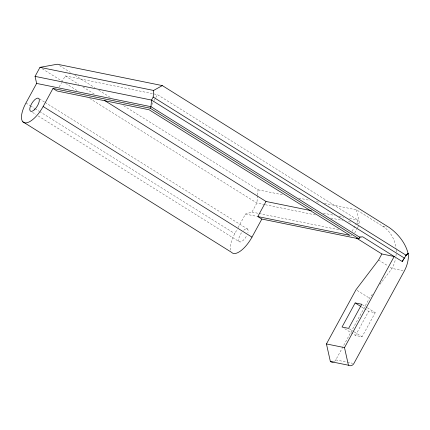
<?xml version="1.0" encoding="UTF-8"?>
<svg xmlns="http://www.w3.org/2000/svg" width="430" height="430" viewBox="0 0 430 430"><rect width="100%" height="100%" fill="white"/><g stroke="black" fill="none" stroke-linecap="round" stroke-linejoin="round"><path stroke-width="0.32" stroke-dasharray="2.15 1.61" d="M257.527 195.752L256.893 203.019L251.969 212.06L245.465 214.054L237.618 228.448M257.586 195.091L258.048 189.807L123.254 105.495M59.233 86.924L61.447 82.861M61.764 82.281L65.247 75.89L157.385 94.632L358.152 220.208L356.561 223.116M151.989 104.528L153.892 101.034M154.209 100.453L155.477 98.121M155.794 97.54L157.385 94.632M230.555 250.163A20.78 8.31 -58 0 1 234.791 233.635L237.301 229.029M352.122 231.27L356.244 223.702M354.707 232.952L357.169 228.438M357.475 227.873L359.018 225.046M334.314 361.49A4.327 3.924 -78.5 0 0 335.792 359.888L369.467 298.135L372.686 293.889M355.486 335.448L368.628 311.347L375.218 312.691L362.076 336.787L355.486 335.448L343.151 327.735M379.943 284.337L392.031 268.422A31.17 28.256 -78.5 0 0 395.552 258.613M258.048 189.807L282.983 194.881M298.737 198.085L309.89 200.353M316.453 201.686L319.737 202.353M324.327 203.288L356.486 209.829L382.592 226.158L386.785 227.013M323.269 213.113L334.459 215.387M339.066 216.328L343.672 217.263M349.595 218.467L358.152 220.208M264.746 204.621L256.893 203.019L89.51 98.325M265.401 204.75L315.792 215M330.842 218.058L342.619 220.456M348.51 221.654L351.783 222.321M357.018 223.385L359.636 223.917L356.486 209.829M251.969 212.06L258.511 213.387M259.166 213.522L339.001 229.76M359.453 236.129L361.399 236.527M245.465 214.054L256.64 216.322M350.611 235.436L351.928 235.704M403.055 270.663L392.031 268.422L388.666 266.315M335.792 359.888L346.757 362.119M347.402 362.248L352.557 363.296M378.577 260.005L388.107 265.966M59.555 65.656L70.364 72.412M74.911 75.261L94.815 87.709M98.798 90.198L110.171 97.314M65.247 75.89L78.9 84.431M82.882 86.919L94.256 94.036M42.258 68.768L62.183 81.232M65.602 83.366L77.556 90.848M357.131 290.417L369.467 298.135M39.42 98.873L44.543 102.077M45.112 102.431L247.696 229.147M362.323 304.623L366.806 307.428M367.37 307.778L375.218 312.691M361.34 306.789L368.628 311.347M25.95 103.006L29.933 105.495M30.503 105.855L34.486 108.344M35.056 108.699L39.039 111.193M39.608 111.547L234.791 233.635M32.519 112.413L35.932 114.552M38.206 115.971L239.08 241.617A7.616 3.048 -58 0 0 246.54 236.022M349.181 328.724L353.67 331.53M354.229 331.879L362.076 336.787M243.713 230.244A7.616 3.048 -58 0 1 247.927 232.625M239.08 241.617A7.616 3.048 -58 0 1 242.466 231.512M382.592 226.158A31.17 28.256 -78.5 0 1 396.025 248.787M396.116 249.938A31.17 28.256 -78.5 0 1 396.175 252.835M396.132 253.996A31.17 28.256 -78.5 0 1 395.923 256.318"/><path stroke-width="0.64" d="M162.309 85.591L57.281 64.231L39.979 67.343L35.056 76.379L36.625 83.425L25.95 103.006A20.78 8.31 -58 0 0 24.693 122.829A20.78 8.31 -58 0 0 43.145 106.506L52.997 88.43L150.151 108.188L150.973 106.683L151.548 100.072L153.188 97.062L153.607 90.456L162.309 85.591L389.182 227.497C398.47 234.001 406.425 244.1 408.5 255.339A31.17 28.256 -78.5 0 1 404.356 270.927L353.847 363.56A4.327 3.924 -78.5 0 1 348.429 365.221L330.374 361.549L326.445 343.941L356.008 289.718L378.577 260.005L381.862 253.979L394.181 256.484L344.5 347.612L348.429 365.221M153.188 97.062L406.162 255.291L405.544 255.511L408.425 253.27L406.162 255.291L402.254 261.537L362.694 236.79L359.813 237.306L358.991 238.817L261.843 219.058L257.785 216.57L266.014 201.466L311.427 210.705M22.806 121.76L231.646 252.388A20.78 8.31 -58 0 0 251.985 237.129L261.843 219.058M355.169 302.93L342.033 327.031L348.623 328.369L361.759 304.273L355.169 302.93L360.775 306.44M402.254 261.537L403.748 258.796M39.979 67.343L153.607 90.456M35.056 76.379L151.548 100.072L404.576 258.199M36.625 83.425L150.973 106.683L359.813 237.306M257.785 216.57L349.896 235.344L149.129 109.768L57.018 90.993L52.997 88.43M326.445 343.941L344.5 347.612M150.151 108.188L358.991 238.817M356.556 238.15L381.862 253.979M104.49 100.437L266.014 201.466M43.145 106.506L251.985 237.129M333.358 361.936A4.327 3.924 -78.5 0 1 330.374 361.549M34.223 109.892A7.616 3.048 -58 0 0 38.856 98.518A7.616 3.048 -58 0 0 30.568 105.85A7.616 3.048 -58 0 0 34.223 109.892"/></g></svg>
